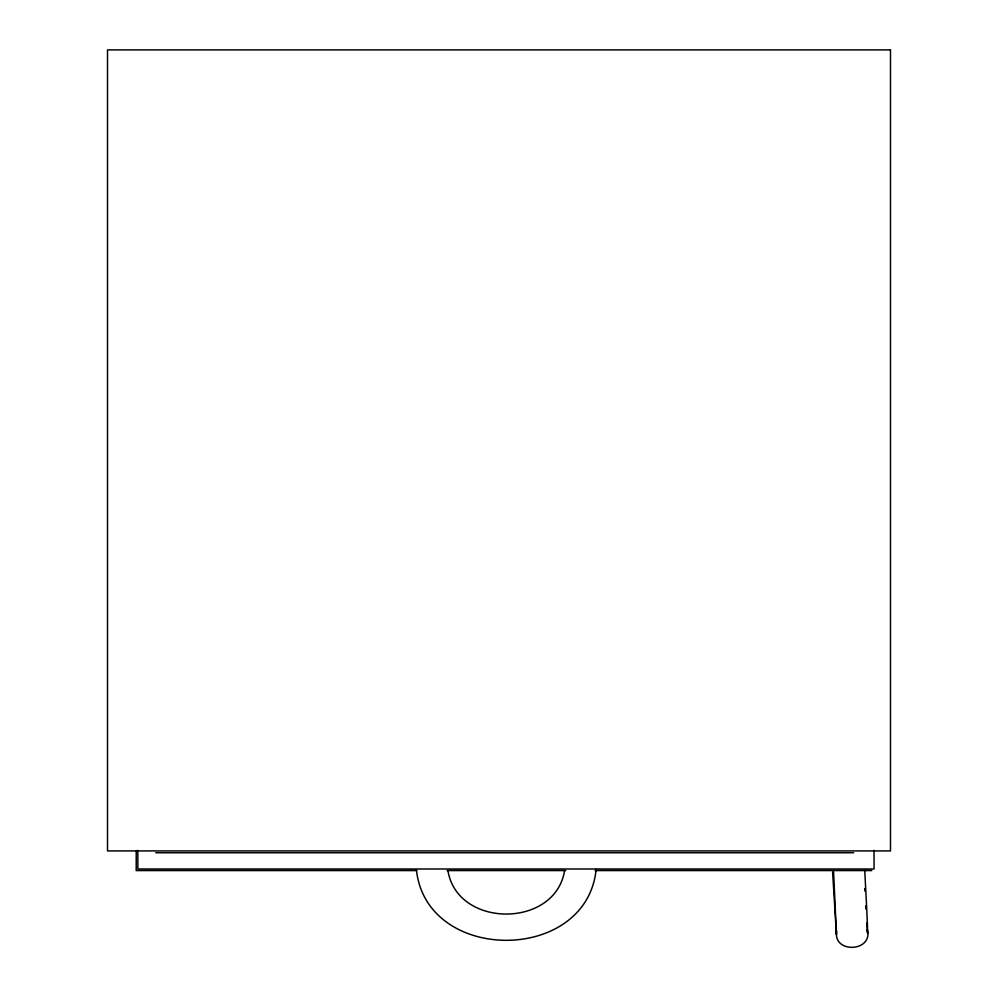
<?xml version="1.0" encoding="UTF-8"?>
<svg xmlns="http://www.w3.org/2000/svg" width="998" height="998" viewBox="0 0 998 998"><rect width="100%" height="100%" fill="white"/><g stroke="black" fill="none" stroke-linecap="round" stroke-linejoin="round"><path stroke-width="1.5" d="M596.13 869.395C586.674 963.756 426.47 963.993 416.416 869.832M836.811 931.034C832.369 953.265 872.339 952.579 867.611 930.036C866.875 910.201 865.777 890.391 864.755 870.568M564.531 870.917C554.988 928.302 457.932 928.452 448.027 871.192M155.75 852.754L853.677 852.754M416.715 870.58L136.215 870.58L136.215 851.294M447.166 870.58L565.754 870.58M595.145 870.58L871.753 870.58M866.9 929.712L867.599 933.205L866.813 922.963M865.753 905.835L865.952 909.153M864.755 888.519L864.904 891.152M832.606 872.102L836.436 934.577L833.592 871.94M874.048 850.308L874.048 868.996L137.836 868.996L137.836 850.308M890.49 49.9L107.51 49.9L107.51 850.92L890.49 850.92L890.49 49.9"/></g></svg>
